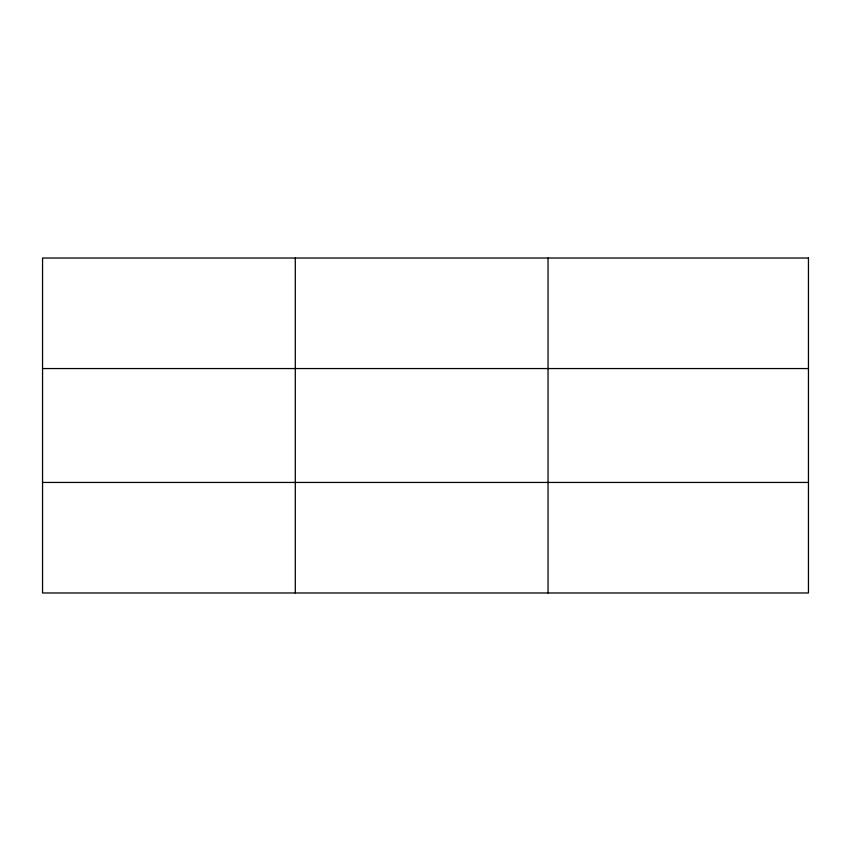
<?xml version="1.0" encoding="UTF-8"?>
<svg xmlns="http://www.w3.org/2000/svg" width="851" height="851" viewBox="0 0 851 851"><rect width="100%" height="100%" fill="white"/><g stroke="black" fill="none" stroke-linecap="round" stroke-linejoin="round"><path stroke-width="1.28" d="M295.297 592.977L295.297 258.023M548.044 592.977L548.044 258.023M42.55 368.557L808.45 368.557M42.55 482.443L808.45 482.443M808.45 258.023L808.45 592.977L42.55 592.977L42.55 258.023L808.45 258.023"/></g></svg>
